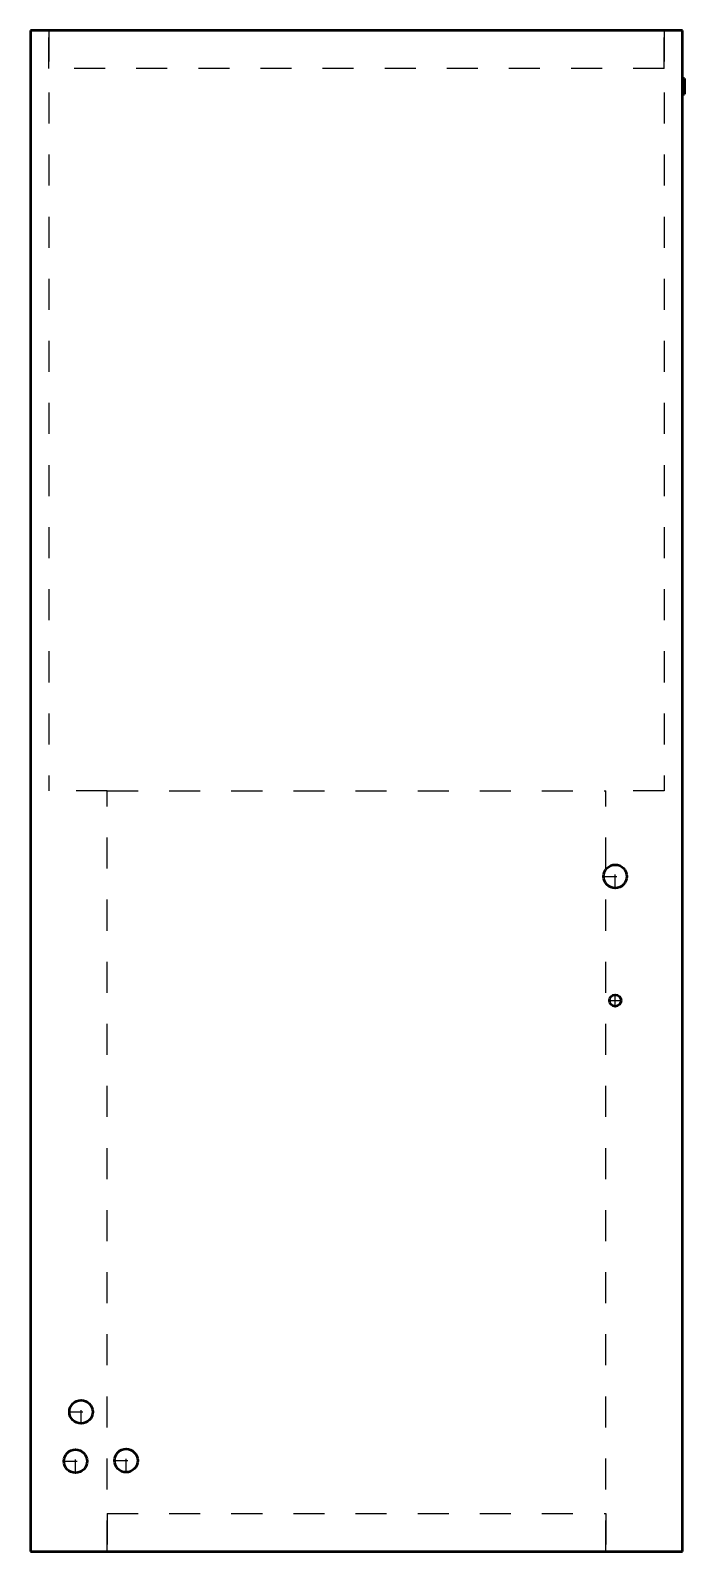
# Model space of a CAD drawing. Header units: inches. Extents: x -10.5 to 10.6, y 0 to 49.
import ezdxf

# ---------------------------------------------------------------- set-up
doc = ezdxf.new("R2010")
doc.units = ezdxf.units.IN
doc.header["$MEASUREMENT"] = 0
doc.linetypes.add('Center', pattern=[1.5, 0.45, -0.5, 0.05, -0.5])
doc.linetypes.add('Dashed', pattern=[2, 1, -1])
for name, color, linetype, lineweight in [('AM_0', 7, 'Continuous', 50), ('AM_7', 7, 'Center', 25), ('AM_9', 6, 'Dashed', 25)]:
    doc.layers.add(name, color=color, linetype=linetype, lineweight=lineweight)

# ---------------------------------------------------------------- blocks, each defined once
blk = doc.blocks.new('1_DMVT36CP1400_PART9_0_in_DMVT36CP1400_0')
at = {"layer": 'AM_9'}
for p, q in [((-9.90625, 49), (-9.90625, 24.5)), ((9.90625, 49), (9.90625, 24.5)), ((-8.03125, 24.5), (-9.90625, 24.5)), ((9.90625, 24.5), (8.03125, 24.5))]:
    blk.add_line(p, q, dxfattribs=at)
blk = doc.blocks.new('2_DMVT36CP1400_PART8_0_in_DMVT36CP1400_0')
at = {"layer": 'AM_9'}
for p, q in [((-8.03125, 24.5), (8.03125, 24.5)), ((-8.03125, 0), (-8.03125, 24.5)), ((8.03125, 0), (8.03125, 24.5))]:
    blk.add_line(p, q, dxfattribs=at)
blk = doc.blocks.new('3_DMVT36CP1400_PART7_0_in_DMVT36CP1400_0')
at = {"layer": 'AM_0'}
for p, q in [((10.5625, 47.45), (10.5, 47.45)), ((10.5625, 47.45), (10.5625, 46.95)), ((10.5, 46.95), (10.5625, 46.95))]:
    blk.add_line(p, q, dxfattribs=at)
blk = doc.blocks.new('4_DMVT36CP1400_PART6_0_in_DMVT36CP1400_0')
at = {"layer": 'AM_0'}
blk.add_circle((8.33, 21.75), 0.375, dxfattribs=at)
at = {"layer": 'AM_7'}
for p, q in [((8.33, 21.35625), (8.33, 22.14375)), ((7.93625, 21.75), (8.72375, 21.75))]:
    blk.add_line(p, q, dxfattribs=at)
blk = doc.blocks.new('5_DMVT36CP1400_PART5_0_in_DMVT36CP1400_0')
at = {"layer": 'AM_0'}
blk.add_circle((8.33, 17.75), 0.1875, dxfattribs=at)
at = {"layer": 'AM_7'}
for p, q in [((8.133125, 17.75), (8.526875, 17.75)), ((8.33, 17.553125), (8.33, 17.946875))]:
    blk.add_line(p, q, dxfattribs=at)
blk = doc.blocks.new('6_DMVT36CP1400_PART4_0_in_DMVT36CP1400_0')
at = {"layer": 'AM_0'}
for p, q in [((10.5, 49), (-10.5, 49)), ((-10.5, 49), (-10.5, 0)), ((10.5, 0), (10.5, 49)), ((-10.5, 0), (10.5, 0))]:
    blk.add_line(p, q, dxfattribs=at)
at = {"layer": 'AM_9'}
for p, q in [((-9.90625, 47.775), (-9.90625, 49)), ((9.90625, 47.775), (9.90625, 49)), ((9.90625, 47.775), (-9.90625, 47.775)), ((-8.03125, 1.225), (-8.03125, 0)), ((-8.03125, 1.225), (8.03125, 1.225)), ((8.03125, 1.225), (8.03125, 0))]:
    blk.add_line(p, q, dxfattribs=at)
blk = doc.blocks.new('7_DMVT36CP1400_PART3_0_in_DMVT36CP1400_0')
at = {"layer": 'AM_0'}
blk.add_circle((-9.05, 2.91), 0.375, dxfattribs=at)
at = {"layer": 'AM_7'}
for p, q in [((-9.05, 2.51625), (-9.05, 3.30375)), ((-9.44375, 2.91), (-8.65625, 2.91))]:
    blk.add_line(p, q, dxfattribs=at)
blk = doc.blocks.new('8_DMVT36CP1400_PART2_0_in_DMVT36CP1400_0')
at = {"layer": 'AM_0'}
blk.add_circle((-8.87, 4.5), 0.375, dxfattribs=at)
at = {"layer": 'AM_7'}
for p, q in [((-9.26375, 4.5), (-8.47625, 4.5)), ((-8.87, 4.10625), (-8.87, 4.89375))]:
    blk.add_line(p, q, dxfattribs=at)
blk = doc.blocks.new('9_DMVT36CP1400_PART1_0_in_DMVT36CP1400_0')
at = {"layer": 'AM_0'}
blk.add_circle((-7.42, 2.93), 0.375, dxfattribs=at)
at = {"layer": 'AM_7'}
for p, q in [((-7.42, 2.53625), (-7.42, 3.32375)), ((-7.81375, 2.93), (-7.02625, 2.93))]:
    blk.add_line(p, q, dxfattribs=at)

msp = doc.modelspace()

# ---------------------------------------------------------------- block references
for name in ['6_DMVT36CP1400_PART4_0_in_DMVT36CP1400_0', '1_DMVT36CP1400_PART9_0_in_DMVT36CP1400_0', '3_DMVT36CP1400_PART7_0_in_DMVT36CP1400_0', '2_DMVT36CP1400_PART8_0_in_DMVT36CP1400_0', '4_DMVT36CP1400_PART6_0_in_DMVT36CP1400_0', '5_DMVT36CP1400_PART5_0_in_DMVT36CP1400_0', '8_DMVT36CP1400_PART2_0_in_DMVT36CP1400_0', '7_DMVT36CP1400_PART3_0_in_DMVT36CP1400_0', '9_DMVT36CP1400_PART1_0_in_DMVT36CP1400_0']:
    msp.add_blockref(name, (0, 0))

doc.saveas('drawing.dxf')
